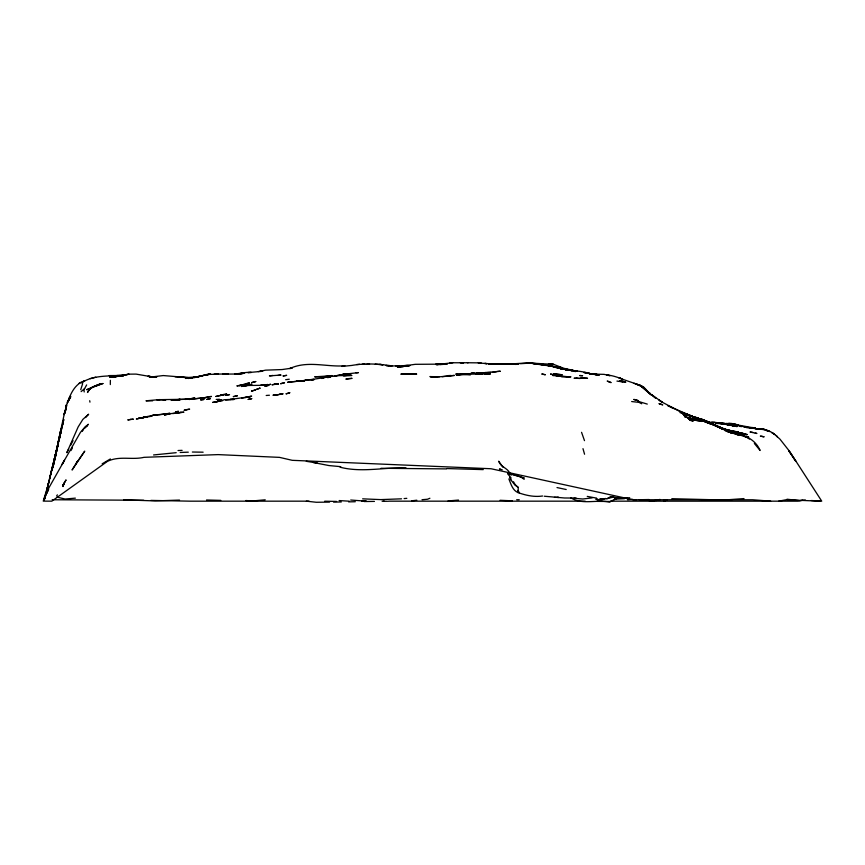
<?xml version="1.0" encoding="UTF-8"?>
<svg xmlns="http://www.w3.org/2000/svg" width="865" height="865" viewBox="0 0 865 865"><rect width="100%" height="100%" fill="white"/><g stroke="black" fill="none" stroke-linecap="round" stroke-linejoin="round"><path stroke-width="1.3" d="M110.309 384.568L110.374 380.33M542.625 496.002C533.975 497.234 526.061 495.407 518.103 492.628L518.243 487.438L515.205 484.681L513.486 481.762M65.535 409.869L65.999 405.101M518.243 487.438L514.87 484.973L512.415 481.848L510.728 479.643L510.966 477.718L507.539 473.696L511.475 474.971M56.301 452.341L57.631 445.518L55.176 457.52L55.717 455.077M55.09 456.893L61.166 428.413L58.041 443.031L60.291 432.208M53.825 463.153L54.841 458.147M54.062 461.921L53.662 464.332M53.014 466.981L55.49 455.293L54.3 460.818M56.117 453.228L58.16 443.615L57.252 447.843M59.772 434.673L65.08 410.356M54.517 460.526L54.895 458.818M65.362 410.183L64.594 413.686L67.6 401.414L69.47 398.614M55.273 457.055L56.398 451.984M53.014 467.251L54.171 462.007M52.852 467.911L53.252 466.073M55.144 457.693L55.89 454.32M55.306 456.969L55.76 454.968M55.976 453.963L56.549 451.411M56.831 450.135L58.431 442.999M54.387 461.099L54.852 459.012M59.08 440.09L63.772 419.482L62.615 424.574M55.598 455.585L57.533 446.978M57.76 445.951L58.431 442.967M58.647 442.004L59.177 439.68M59.404 438.652L59.869 436.576M53.057 464.354L59.772 436.706M55.101 457.801L55.695 455.185M58.928 440.144L60.518 433.506M55.652 453.66L54.841 457.044L55.587 453.92M56.452 450.341L55.782 453.249L56.485 450.189M52.268 467.63L53.187 463.867L51.543 470.657M50.084 476.712L51.651 470.225L50.246 476.107L50.862 473.512M60.993 431.516L59.977 435.863L60.918 431.905M63.156 422.304L59.058 439.507M50.97 473.112L51.695 470.095M52.473 466.905L53.219 463.748M49.521 479.124L50.213 476.237M58.15 443.269L56.614 449.735L58.031 443.788L57.187 447.259M48.148 484.8L50.17 476.388M48.105 484.919L48.775 482.162L46.656 490.714L47.38 487.849M56.355 450.719L58.031 443.788M46.742 490.412L51.468 471.014L50.786 473.815M89.711 400.711L89.949 402.149M59.004 439.723L59.793 436.49M53.846 461.088L56.322 450.979M51.5 470.82L52.214 468.03M56.322 450.816L57.177 447.497M47.824 486.098L43.25 501.116L51.814 501.17L107.336 461.434C119.165 455.531 131.815 460.202 144.033 457.325L218.164 454.612L279.503 457.369L292.229 460.321L491.039 468.743L633.061 499.754L752.874 499.775L770.639 501.17M66.108 408.485L65.416 411.059L66.162 405.728L66.81 405.923M44.818 497.699L45.899 493.785M45.369 495.688L46.461 491.753L45.942 493.645M64.691 412.475L63.999 414.67L66.01 408.421M80.726 389.704L82.618 383.8L81.829 382.589L80.726 382.503C73.514 386.871 70.043 395.197 67.405 402.895L70.681 396.765M63.221 462.44L62.064 464.559L64.507 460.202L48.818 487.947L44.245 498.683M45.704 495.158L44.18 498.856M46.451 493.374L47.24 491.45M63.156 484.887L62.626 486.033L66.054 479.891L63.296 484.616M47.802 490.898L46.029 494.423L48.678 489.287M68.703 449.011L66.843 452.644L78.142 426.953L82.856 419.384L88.641 414.227L85.581 417.557M70.552 445.41L73.06 440.631M44.656 498.175L45.531 496.553M70.908 450.622L72.379 448.016M86.641 384.925L84.024 389.639L84.186 391.964M63.264 462.353L80.423 432.403L84.738 427.31L87.462 425.461L83.494 429.083M70.335 396.311L69.276 398.192L70.508 396.04M77.104 461.834L77.396 461.369L72.076 470.009L84.738 451.141L75.763 463.997M56.603 496.002L57.371 494.834M69.546 398.884L67.513 401.879L70.714 396.743M82.197 431.375L83.44 429.613M84.759 427.948L88.414 424.272L85.408 426.737M81.126 391.607L84.619 388.58M86.792 389.726L98.005 385.13L92.728 386.925L89.246 389.553L90.025 388.936L87.484 392.483C89.765 386.904 96.145 385.671 101.097 383.563L86.997 389.596M102.167 463.813L110.352 458.958M570.705 497.71C582.286 505.192 596.655 499.278 609.533 502.1L617.459 497.916L614.345 499.559M605.413 498.424L603.024 499.473L599.834 498.878L606.916 498.705L610.258 496.986L620.043 497.97L629.709 497.753M79.169 383.195L84.781 380.654L81.829 382.589C92.966 375.367 107.347 376.167 120.213 375.464M235.085 373.961C240.492 373.583 245.628 371.928 251.283 372.447L247.877 372.61L262.679 371.258L259.997 371.323M429.894 498.251L427.505 499.246L422.023 499.711M802.839 500.197L797.076 501.17L610.885 501.17M172.816 413.578L183.921 412.151L170.005 413.708M613.004 500.532L610.312 501.484L596.969 501.376M663.606 501.17L667.11 499.927L663.531 500.511M178.266 412.421L175.595 413.34L181.044 412.173M246.147 385.325L249.347 384.33L241.508 386.504L245.465 385.325L239.367 385.617L246.741 384.406L243.552 385.325M158.836 414.876L170.016 413.308L152.921 415.297L136.346 418.995L147.374 416.573L139.189 418.401L144.585 417.341M245.368 397.576L251.639 396.138L241.659 398.246L242.211 398.127M245.855 397.424L250.547 396.624L230.166 399.457L233.312 399.197M240.989 385.325L244.233 384.363L236.859 385.931L239.962 385.476M218.467 401.198L215.061 402.193L224.403 399.706L230.641 399.425M606.916 498.705L613.436 497.061M311.551 380.254L314.027 379.692M404.355 366.392L409.956 365.581L397.468 367.16L403.274 366.695M95.734 377.172L90.295 378.621M496.499 371.745L492.639 372.404M207.07 374.48L198.712 376.621L207.07 374.48L218.531 374.156M327.684 377.681L329.835 377.108M656.243 500.5L660.146 499.462L652.805 500.965L649.128 500.705M592.179 497.883L582.761 499.008L573.949 498.262M203.632 375.399L193.76 377.486M632.823 499.365L627.514 499.743M264.528 385.314L267.804 384.503L260.581 385.325L264.528 385.314L247.455 385.455L244.168 386.255L251.942 384.255L244.719 385.487L251.553 385.325L250.958 385.325M198.161 376.902L195.922 377.054L202.886 375.605M275.092 384.06L271.934 384.817L278.292 383.887L274.4 384.265L278.292 383.887L275.092 384.06L275.773 384.017M207.687 396.905L203.437 398.008L211.471 396.44L208.335 396.83M175.476 400.073L180.147 399.457L175.995 399.781M194.517 377.605L197.653 376.87L187.965 378.47L199.393 376.448M436.057 364.608L452.871 362.759L463.543 362.781L460.31 362.77M339.913 375.194L342.313 374.632L334.236 376.037L339.664 375.215M520.395 363.711L531.521 362.986L529.326 362.976M153.581 454.947L176.201 452.687M119.251 376.113L109.758 377.367L121.803 375.572M120.343 375.821L128.604 374.156L136.097 374.102L152.197 376.881L148.099 376.113L151.483 376.859L150.067 376.783L156.576 376.848M329.327 375.897L314.709 376.826L326.148 376.675L320.461 376.805M195.922 377.054L196.593 376.924L193.273 377.27L197.144 376.913L186.645 377.551L189.997 377.746L163.28 375.561L152.359 376.859L156.825 376.816L152.9 376.837M193.987 377.443L196.593 376.924M120.473 375.799L129.101 374.231L119.857 375.572L123.544 375.507L109.239 375.583M143.677 417.492L138.962 418.282L152.164 416.151M75.363 498.132L65.059 499.029L57.382 497.202M291.505 368.241L289.743 368.577C307.572 360.208 326.559 367.247 344.875 365.787L341.87 366.414L351.666 365.452C365.008 363.073 378.805 363.841 392.083 365.927M595.78 499.332L599.261 500.208L603.024 499.473M436.782 364.684L447.41 363.657L442.577 364.111L446.891 364.154M458.515 500.067L448.092 500.932M258.3 371.593L265.685 370.155L282.087 369.56L292.392 368.068M238.643 374.015L244.968 372.599L237.983 374.004L238.643 374.015L222.694 374.102M442.177 376.707L454.374 375.421L439.766 376.783L429.916 376.589L433.224 376.816M805.326 499.959L799.779 500.673L787.009 499.213M473.955 372.772L470.938 373.269L485.989 372.599L476.972 372.815M222.629 400.679L212.617 402.409L215.569 402.052M518.492 364.089L508.339 364.111L529.272 362.813L541.349 364.252L533.24 364.111M323.553 376.74L332.074 375.583L330.246 375.788M411.686 500.803L416.811 500.208M155.905 415.265L157.884 414.951M285.655 379.703L289.256 379.205M202.226 398.008L205.308 397.576L188.97 399.446L202.226 398.008L201.599 398.019M436.901 364.587L444.491 364.122L441.658 364.154M272.832 375.442L269.437 375.886L281.049 375.032L277.849 375.442M440.328 364.598L445.929 364.165M225.635 400.073L234.22 399.435M438.458 364.37L440.08 364.165L437.344 364.306L441.28 364.143L415.308 364.316L405.501 365.657L408.431 365.495L390.039 366.036M195.155 377.324L197.22 377.075M185.478 378.459L192.214 377.897M517.994 364.133L515.648 364.425L518.157 364.165M649.139 499.538L639.386 499.721M345.232 374.102L347.925 373.983L342.54 374.415L358.456 372.62L355.893 372.75M178.049 450.524L182.115 450.362M439.528 364.479L443.54 364.176L437.398 364.187M307.983 379.735L313.93 379.465L287.58 382.265L299.993 381.043M624.454 498.705L614.593 499.159M179.52 500.078L155.095 500.911L123.598 499.851M744.008 498.586L724.081 500.035L671.824 498.694M265.209 499.808L252.256 500.976L245.876 500.521M190.084 378.156L192.344 377.951M404.117 498.575L406.81 498.337M497.44 371.485L500.327 371.226L482.389 372.847L490.66 372.512M192.354 452.027L203.124 452.19M512.307 500.824L500.057 500.284M449.703 363.019L452.871 362.759M343.654 375.724L351.882 375.442L336.571 375.659L310.968 379.649M176.492 399.738L179.542 399.489M576.133 498.056L564.499 497.991L544.258 496.229M321.477 378.438L323.748 378.254M359.656 364.306L356.726 364.511M407.393 373.907L401.371 374.221L416.692 374.134L403.663 374.026L416.087 374.037M266.204 395.478L269.447 395.24M515.075 364.1L518.74 363.96L494.51 364.111L484.778 363.408L486.854 363.733M484.649 374.145L490.455 373.94L462.418 374.221L456.417 375.259L470.603 374.08M345.427 374.091L340.086 374.869L350.866 373.918L345.578 374.091M442.577 364.111L446.654 363.851L445.616 363.916M216.207 399.446L219.461 399.252M242.027 385.563L245.119 385.39M440.199 364.197L438.501 364.295L441.453 364.154M343.221 375.659L346.389 375.496M398.851 365.711L395.565 365.863M180.19 452.471L188.3 452.168M401.522 498.824L380.697 499.613L362.64 498.835M297.971 381.087L297.344 381.108L299.355 381.065M405.988 467.868C384.049 467.251 361.7 472.809 340.096 467.208M178.99 399.533L188.689 399.133L185.013 399.403L188.051 399.252L194.928 397.965L187.456 399.241L156.684 399.695L165.821 399.954L162.825 399.652M300.36 381.043L304.61 380.968M778.673 501.17L785.842 499.797L820.528 501.17M511.42 364.079L515.281 364.089M43.801 499.754L44.548 499.754M448.448 375.583L451.206 375.486M227.225 374.058L228.209 374.026L214.142 374.08M483.254 469.619L446.881 468.56M296.673 381.13L299.139 381.065M404.139 374.026L400.895 374.102L406.874 374.015M374.448 501.397L364.219 501.538M348.606 501.862L355.32 501.722M511.81 364.111L515.454 364.035M484.562 374.102L487.579 374.048M480.172 362.9L478.269 362.932L486.822 363.624M528.342 362.932L553.676 364.381L562.52 367.82M231.766 399.468L233.853 399.435M336.571 501.43L324.699 501.213M341.297 501.97L333.555 502.089M237.334 374.004L244.265 373.161L241.238 374.004L234.642 374.004L238.448 374.004M755.296 428.835L758.735 429.278L751.89 427.494L755.437 428.283L749.122 427.753L759.74 429.116M361.829 501.203L364.316 501.17M488.671 372.588L485.676 372.62M300.998 381.022L304.015 381M461.132 362.781L468.127 362.749M160.112 399.554L145.969 400.809L152.575 400.841M362.262 364.187L364.868 364.165M716.101 422.812L724.946 423.504L715.485 423.407L722.956 423.493L720.534 423.439L737.196 426.553L732.406 425.796M722.437 423.515L733.271 423.709L738.007 425.029L733.271 423.709L725.951 423.493M329.533 502.122L316.266 502.262L306.383 501.17M405.004 365.581L407.21 365.571L404.409 365.581M433.646 376.837L439.344 376.816M467.424 362.749L481.113 362.878M501.322 364.122L494.51 364.111L508.014 364.1M116.84 375.507L120.311 375.496M476.42 374.058L482.054 374.048M583.615 378.264L587.54 378.264L580.772 377.832L584.654 378.264M516.675 499.732L519.238 499.732M363.808 501.203L366.403 501.192L350.703 500.035M153.959 376.837L149.061 376.837L154.911 376.859M434.079 376.837L437.376 376.837L430.748 376.805M561.396 376.556L570.943 376.837L562.001 376.632L555.135 375.475L558.952 375.832M576.22 378.264L580.274 378.427L574.09 378.254L577.16 378.264M619.502 381.087L622.659 381.087L625.752 382.276L622.14 381.206L619.502 381.087L623.232 381.952L616.961 381.087M52.16 499.754L143.731 500.262M309.075 501.17L190.17 501.17L150.899 500.403M382.06 501.17L384.276 501.17M388.58 501.17L585.205 501.17M383.411 501.289L387.661 501.278M349.341 501.203L339.156 500.565M595.39 374.113L592.276 374.102L604.094 374.361L610.128 375.659L606.603 375.15C613.404 374.707 628.444 381.833 618.724 377.572L621.946 379.065M476.139 374.048L478.95 374.058M375.248 364.165L382.957 364.814L379.854 364.219M534.711 364.111L538.614 364.133M435.582 364.154L438.771 364.176L438.155 364.165M367.019 364.165L369.571 364.187L367.474 364.165M556.195 375.518L568.759 376.837M178.936 376.87L178.179 376.87L189.37 377.8L175.119 376.816M571.484 370.631L558.552 368.058L562.391 369.15L569.97 370.047L550.929 365.841L536.343 364.143L537.36 364.154M457.715 374.113L455.747 374.102L464.57 374.318L458.688 374.123M220.802 500.381L206.54 499.992M536.343 364.143L543.62 364.511M511.637 364.068L514.826 364.1M556.671 375.529L552.746 375.486L555.135 375.475M470.333 374.145L461.78 374.221L470.3 374.956M557.146 497.397L558.758 497.418L554.465 497.332M720.534 423.439L723.951 423.504M381.011 468.289L446.47 468.895M540.506 364.219L544.658 365.062L538.408 364.165L541.577 364.554M740.645 434.533L744.278 435.625L734.645 433.062L707.559 422.152L712.144 423.504L707.116 422.174L715.831 422.455L736.548 426.315L733.488 426.045M714.814 422.336L711.787 422.217M750.604 427.732L744.419 427.202L748.895 427.678M763.081 429.278L766.595 429.873L758.335 429.04C765.514 428.543 772.402 431.808 777.397 436.793L776.348 435.884L779.96 439.15L789.68 451.508L821.75 501.17L811.381 500.532M540.376 364.208L536.884 364.057L541.349 364.252M633.299 499.711L636.305 499.84M389.65 365.852L386.071 365.506L388.59 365.96M565.375 369.679L568.37 369.852L548.918 365.776L557.698 367.063M553.157 366.836L554.465 366.901M593.52 374.123L590.676 373.875L599.413 374.978M729.573 423.504L755.34 428.197L753.664 427.743M720.61 423.504L719.626 423.439L722.556 423.72L721.594 423.558M721.042 423.461L723.335 423.591M631.666 401.544L638.965 402.366L641.722 403.771M733.023 431.862L743.424 433.408M575.268 370.944L577.485 371.215L559.536 368.209C569.657 371.053 580.501 370.285 590.546 373.831L584.956 372.512L591.53 374.015M565.742 369.614L573.441 370.577M340.734 466.668L328.862 465.543L313.173 462.472M556.963 367.106L555.114 366.911L558.206 367.247M595.899 374.177L595.098 374.08L598.104 374.686L590.471 374.004L599.175 374.913M610.258 496.986L617.005 497.786M317.531 463.11L306.296 461.305M736.072 432.024L738.321 432.435L734.558 431.83L739.78 432.684M586.805 372.815L583.897 372.512L587.811 373.042M575.312 371.669L572.749 370.285L557.298 366.825L562.012 367.755M557.298 366.825L560.542 367.279M729.465 425.137L727.497 424.866L728.535 425.007M546.821 365.614L551.221 366.371M752.961 432.424L749.998 432.003L756.918 433.462L755.221 433.138M623.341 497.959L627.136 498.564M688.886 418.638L703.742 421.287L690.497 418.595L695.514 420.087M725.303 430.9L738.667 435.009L722.686 429.213M736.104 434.327L738.688 434.781M596.472 498.11L587.249 496.402M566.218 489.525L557.006 487.568M695.784 420.325L697.547 420.671L693.957 419.644L695.547 420.249M722.826 428.932L729.465 430.586M592.449 374.048L585.81 372.685L590.546 373.831M721.918 428.543L721.226 428.262L733.617 431.494L722.21 428.705M740.137 432.922L721.334 428.305M754.366 443.475L760.108 450.47C756.237 441.334 747.522 435.798 737.964 434.317L746.679 437.268L744.938 436.468M561.612 368.814L553.568 366.965L575.733 371.215L560.542 368.533M543.674 364.943L545.75 365.463M688.086 417.946L693.741 419.276L687.361 417.611M709.516 423.407L707.527 422.671L717.377 426.24L722.816 429.267L705.17 420.79M637.775 401.23L647.29 404.096M741.543 434.814L725.8 429.775L711.257 423.58L727.941 430.511L723.421 429.062M524.417 477.977L508.544 473.523M500.392 469.252L499.462 468.981L502.241 469.782M695.233 420.033L688.854 418L695.103 420.044M696.368 417.925L709.462 422.682L707.159 421.633M681.804 413.254L704.813 420.747M708.089 422.963L712.1 424.207L705.04 422.044M686.778 417.438L705.624 421.752L717.377 426.24L709.43 423.385L711.484 424.034M726.113 429.927L727.4 430.316M571.592 370.609L569.711 370.036L571.797 370.674M682.323 413.362L691.989 416.498L680.052 412.637M725.973 429.851L726.546 430.024M752.128 427.851L754.237 428.51M726.784 430.132L721.205 428.175M726.989 431.44L731.844 433.019M709.787 422.801L714.176 424.542L705.656 420.855L683.642 413.784M685.934 417.103L689.719 418.292M687.902 417.741L692.735 419.276L688.994 418.098M633.991 383.26L643.517 387.217L640.392 385.422L621.697 378.946M691.87 418.995L690.346 418.498L692.735 419.276M688.681 417.99L693.546 419.525M718.707 426.942L726.092 429.851M695.341 417.6L706.954 421.514L696.087 417.838M717.453 426.629L723.951 429.224M595.315 374.459L594.493 374.188L596.774 375.14M699.45 418.984L697.579 418.173L703.256 420.368L695.492 417.222L703.375 420.476M696.066 417.827L699.785 419.06M699.623 419.017L697.817 418.411L703.591 420.66M738.007 433.668L743.77 435.56L739.294 434.089M640.392 385.422L637.17 384.32L643.43 387.066L645.95 389.628L640.327 385.412L643.376 387.044L648.534 392.299L643.43 387.066M744.722 436.176L747.122 437.009M689.719 419.903L693.092 421.298L687.956 418.173L690.919 420.606L681.934 412.583L661.66 401.911L662.385 402.376L651.496 394.548L655.919 398.365L640.63 385.822L651.356 395.219M715.052 425.656L719.118 427.288L706.91 421.212M717.128 426.499L713.214 424.888M694.368 417.254L693.211 416.811L703.667 419.839L711.181 423.331L709.549 422.671M689.654 415.622L681.133 412.086L704.186 420.931M716.696 426.348L719.02 427.267M688.172 415.297L688.799 415.568M667.607 405.653L692.357 416.389M720.113 427.721L716.804 426.315L722.448 428.737M724.784 429.278L727.119 430.273L723.508 428.662M670.407 406.82L673.078 407.956M714.187 424.574L711.841 423.569M719.691 427.472L721.788 428.445M705.105 421.406L707.851 422.758M715.82 425.418L714.544 424.769M643.376 387.044L650.383 394.235M681.934 412.583L679.782 411.448M687.545 414.54L685.848 413.632L687.978 414.768M518.103 492.628C512.513 490.358 510.945 483.968 508.88 478.929M670.083 406.647L673.446 408.539M647.755 392.007L650.394 393.51M747.198 437.658L749.479 439.042M596.493 498.456L599.261 500.208M524.179 479.318L520.752 476.929L507.744 472.647L508.998 473.934M648.718 392.505L646.133 389.974L648.977 392.753M502.943 467.208L498.716 461.196C500.489 466.938 507.085 467.792 509.658 472.798M517.951 490.401L519.465 492.888M509.604 477.339L510.728 479.643M581.561 432.327L584.491 440.642M582.978 448.654L584.567 454.233M44.612 498.024L45.369 496.326L44.612 498.024M52.408 467.111L51.759 469.9L52.408 467.111M53.965 460.634L53.295 463.532L53.965 460.634M54.776 457.282L54.041 460.385L54.809 457.174M63.48 484.692L62.994 486.541L64.215 483.016L63.48 484.692M45.337 495.818L44.785 497.764L45.337 495.818M45.283 496.078L44.71 497.883L45.283 496.078M44.991 497.483L44.245 499.754L44.991 497.483M102.903 383.519L94.728 386.363L102.903 383.519M226.587 394.051L215.915 396.462L226.587 394.051M259.457 388.331L256.278 389.477L260.214 388.104L259.457 388.331M170.016 413.784L164.523 414.973L170.016 413.784M255.553 389.888L251.51 391.142L255.553 389.888M289.732 392.764L286.174 393.813L289.732 392.764M221.04 395.305L220.413 395.489L224.143 394.397L221.04 395.305M186.613 409.61L184.072 410.313L189.64 409.145L186.613 409.61M270.496 384.32L266.68 385.271L270.496 384.32M255.726 381.552L251.693 382.611L255.726 381.552M284.499 382.73L280.725 383.692L284.499 382.73M268.02 385.476L264.787 386.287L268.701 385.325L268.02 385.476M178.298 411.34L175.552 412.021L178.298 411.34M221.245 399.998L217.807 400.776L221.245 399.998M210.444 398.592L206.919 399.381L210.444 398.592M209.125 374.264L205.675 375.032L210.617 374.091L206.367 374.772L209.849 374.145L209.125 374.264M249.347 383.022L245.13 383.898L249.347 383.022M251.683 398.689L248.212 399.414L251.683 398.689M237.269 395.813L233.388 396.603L237.269 395.813M279.168 394.483L275.502 395.186L279.168 394.483M229.495 394.591L225.689 395.316L229.495 394.591M130.572 419.406L127.771 419.936L133.361 419.136L130.572 419.406M327.63 376.881L324.829 377.421L330.452 376.772L327.63 376.881M121.37 375.648L112.85 377.097L123.771 375.464L119.121 376.275L123.771 375.464L121.37 375.648M348.93 378.556L345.859 379.13L352.087 378.362L348.93 378.556M177.12 399.652L174.233 400.181L180.526 399.522L177.12 399.652M286.564 375.367L283.169 375.929L286.564 375.367M141.763 417.817L138.962 418.282L141.763 417.817M305.626 379.962L305.01 380.059L308.589 379.713L305.626 379.962M203.805 399.479L200.767 399.889L203.805 399.479M282.877 393.835L279.611 394.202L282.877 393.835M155.797 415.038L152.921 415.297L155.797 415.038M174.698 400.127L171.356 400.376L174.698 400.127M273.189 395.175L276.443 394.97L273.189 395.175M494.877 364.338L488.822 364.273L494.877 364.338M556.292 374.015L553.222 373.961L562.25 374.783L556.292 374.015M732.114 423.569L728.481 423.493L732.114 423.569M549.621 364.208L548.432 364.176L553.676 364.381L549.621 364.208M740.905 426.413L739.024 426.326L742.224 426.488L740.905 426.413M738.245 431.938L731.541 431.008L738.245 431.938M531.964 363.095L528.72 362.9L532.645 363.214L531.964 363.095M570.327 370.004L567.364 369.82L571.354 370.112L570.327 370.004M582.534 375.713L579.788 375.54L582.534 375.713M541.966 374.026L545.199 374.729L541.966 374.026M758.735 429.17L756.972 429.051L758.735 429.17M762.206 429.278L761.016 429.191L764.401 429.451L762.206 429.278M735.282 431.959L733.823 431.819L737.531 432.197L735.282 431.959M695.838 419.471L694.065 419.266L697.893 419.763L695.838 419.471M703.764 420.985L701.72 420.66L705.624 421.752L703.764 420.985M742.776 433.484L735.239 431.786L747.252 434.587L742.776 433.484M762.757 436.533L760.346 436.111L764.152 436.825L762.757 436.533M747.144 427.526L744.03 426.91L747.144 427.526M635.202 399.727L633.764 399.435L638.511 400.711L635.202 399.727M701.98 419.428L700.163 419.049L703.667 419.839L701.98 419.428M699.569 420.963L697.785 420.563L701.547 421.428L699.569 420.963M728.654 430.446L725.476 429.591L728.654 430.446M554.162 375.161L550.67 374.058L554.162 375.161M767.439 430.802L766.574 430.532L769.688 431.527L767.439 430.802M660.049 403.933L658.968 403.587L662.763 404.896L660.049 403.933M691.719 416.487L689.243 415.632L691.719 416.487M732.385 433.17L730.33 432.478L732.385 433.17M748.614 437.106L746.473 436.349L748.614 437.106M608.322 381.497L607.198 381.087L611.133 382.611L608.322 381.497M692.779 416.584L685.556 413.535L692.779 416.584M682.074 412.767L680.323 411.74L683.739 413.848L682.074 412.767M660.384 400.917L659.043 400.019L662.385 402.376L660.384 400.917M773.732 433.83L771.85 432.522L774.694 434.587L773.732 433.83M790.307 452.86L788.599 450.557L795.8 461.272L790.307 452.86M684.042 415.178L683.177 413.805L685.253 417.2L684.042 415.178"/></g></svg>
